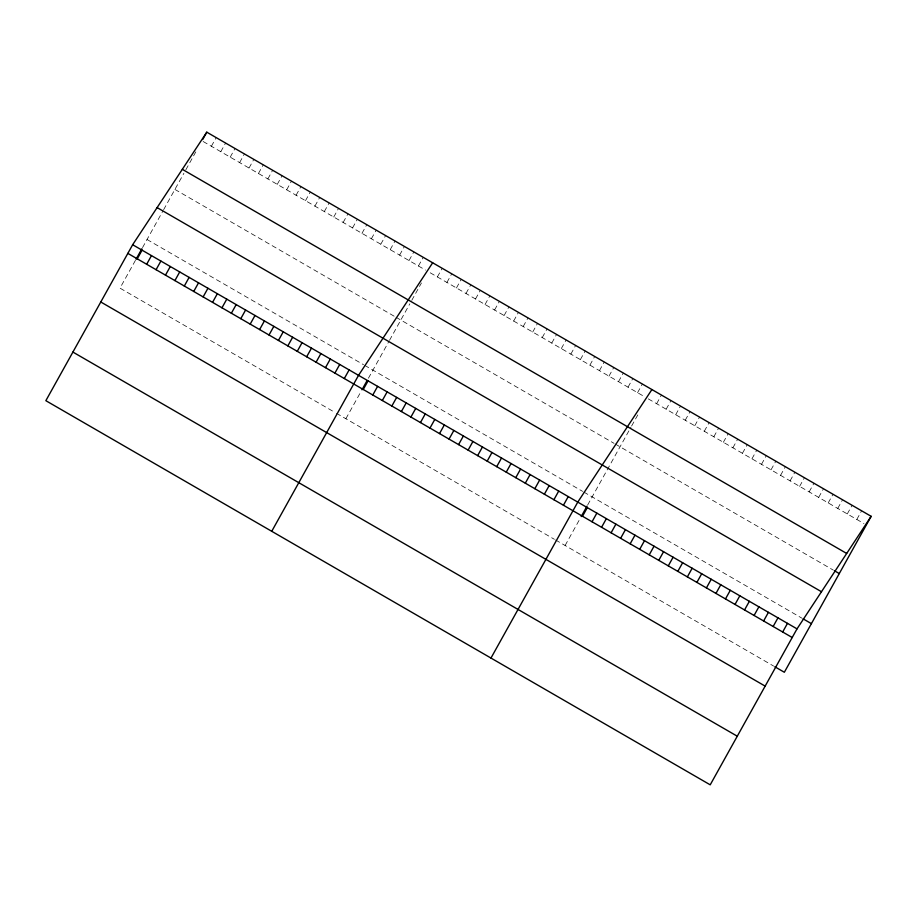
<?xml version="1.0" encoding="UTF-8"?>
<svg xmlns="http://www.w3.org/2000/svg" width="917" height="917" viewBox="0 0 917 917"><rect width="100%" height="100%" fill="white"/><g stroke="black" fill="none" stroke-linecap="round" stroke-linejoin="round"><path stroke-width="0.69" stroke-dasharray="4.58 3.44" d="M135.441 260.348L119.978 288.133L335.278 412.616M142.525 247.624L162.962 210.899M163.627 209.706L183.927 173.233M185.864 169.76L192.948 157.025M193.59 155.867L196.811 150.079M211.38 146.261L216.194 137.619M220.791 151.706L225.605 143.063M230.201 157.139L235.016 148.508M239.624 162.584L244.426 153.941M249.034 168.029L253.837 159.386M258.445 173.473L263.248 164.831M267.856 178.918L272.658 170.275M277.266 184.351L282.081 175.709M286.677 189.796L291.491 181.153M296.088 195.241L300.902 186.598M305.499 200.685L310.313 192.043M314.909 206.119L319.724 197.476M324.32 211.563L329.134 202.921M333.742 217.008L338.545 208.365M343.153 222.453L347.956 213.81M352.564 227.886L357.366 219.243M361.974 233.331L366.777 224.688M371.385 238.775L376.199 230.133M380.796 244.22L385.61 235.577M390.206 249.653L395.021 241.011M399.617 255.098L404.431 246.455M409.028 260.543L413.842 251.9M418.45 265.987L423.253 257.345M345.869 418.737L361.321 390.951M368.416 378.228L388.854 341.502M389.519 340.31L409.819 303.836M411.756 300.363L418.84 287.629M419.482 286.471L421.419 282.998M437.386 276.934L442.2 268.291M446.923 282.447L451.726 273.805M456.448 287.961L461.262 279.318M465.985 293.474L470.799 284.832M475.522 298.976L480.325 290.345M485.047 304.49L489.861 295.847M494.584 310.003L499.387 301.361M504.109 315.517L508.924 306.874M513.646 321.03L518.46 312.388M523.183 326.544L527.986 317.901M532.708 332.046L537.522 323.414M542.245 337.559L547.048 328.916M551.77 343.073L556.585 334.43M561.307 348.586L566.121 339.943M570.844 354.1L575.647 345.457M580.369 359.613L585.184 350.97M589.906 365.115L594.709 356.484M599.431 370.628L604.246 361.986M608.968 376.142L613.782 367.499M618.505 381.655L623.308 373.013M628.03 387.169L632.845 378.526M637.567 392.682L642.37 384.04M565.101 545.5L580.564 517.715M587.659 504.992L630.988 427.127M631.641 425.969L638.083 414.392M656.629 403.698L661.444 395.055M666.166 409.211L670.969 400.569M675.691 414.725L680.506 406.082M685.228 420.238L690.043 411.595M694.765 425.752L699.568 417.109M704.29 431.254L709.105 422.611M713.827 436.767L718.63 428.124M723.353 442.281L728.167 433.638M732.889 447.794L737.704 439.151M742.426 453.307L747.229 444.665M751.951 458.809L756.766 450.178M761.488 464.323L766.291 455.68M771.014 469.836L775.828 461.194M780.55 475.35L785.365 466.707M790.087 480.863L794.89 472.221M799.613 486.377L804.427 477.734M809.149 491.879L813.952 483.248M818.675 497.392L823.489 488.75M828.211 502.906L833.026 494.263M837.748 508.419L842.551 499.776M847.274 513.933L852.088 505.29M856.81 519.446L861.613 510.803M203.15 141.505L425.499 270.068M430.245 272.808L644.72 396.809M648.285 398.872L863.963 523.573M174.918 189.429L394.918 316.64M396.098 317.316L614.081 443.358M615.273 444.046L833.324 570.122M147.041 239.52L363.51 364.679M364.691 365.356L582.627 491.374M583.82 492.062L801.871 618.138M336.447 413.292L554.384 539.299M555.576 539.987L773.627 666.063"/><path stroke-width="1.38" d="M132.656 244.736L45.85 400.683L710.216 784.826L797.022 628.867L871.15 516.317L206.784 132.174L132.656 244.736L797.022 628.867M136.083 259.19L141.883 248.771M202.657 139.59L206.784 132.174M137.252 258.823L142.066 250.181M146.663 264.268L151.477 255.625M156.073 269.701L160.888 261.058M165.484 275.146L170.298 266.503M174.906 280.591L179.709 271.948M184.317 286.035L189.12 277.392M193.728 291.468L198.53 282.826M203.138 296.913L207.941 288.27M212.549 302.358L217.363 293.715M221.96 307.803L226.774 299.16M231.371 313.236L236.185 304.593M240.781 318.68L245.596 310.038M250.192 324.125L255.006 315.482M259.603 329.57L264.417 320.927M269.025 335.003L273.828 326.36M278.436 340.448L283.238 331.805M287.846 345.892L292.649 337.25M297.257 351.337L302.06 342.694M306.668 356.77L311.482 348.139M316.078 362.215L320.893 353.572M325.489 367.66L330.303 359.017M334.9 373.104L339.714 364.462M344.311 378.538L349.125 369.906M271.741 531.298L358.536 375.34L432.664 262.789M361.974 389.794L367.121 380.544M363.258 389.496L368.072 380.853M372.795 395.009L377.598 386.366M382.32 400.523L387.134 391.88M391.857 406.025L396.671 397.393M401.394 411.538L406.197 402.895M410.919 417.052L415.733 408.409M420.456 422.565L425.259 413.922M429.981 428.079L434.796 419.436M439.518 433.592L444.332 424.949M449.055 439.094L453.858 430.463M458.58 444.607L463.394 435.965M468.117 450.121L472.92 441.478M477.642 455.634L482.457 446.992M487.179 461.148L491.993 452.505M496.716 466.661L501.519 458.019M506.241 472.163L511.056 463.532M515.778 477.677L520.581 469.034M525.303 483.19L530.118 474.548M534.84 488.704L539.654 480.061M544.377 494.217L549.18 485.574M553.902 499.731L558.717 491.088M563.439 505.233L568.242 496.59M490.973 658.062L577.779 502.103L651.907 389.553M581.218 516.558L587.006 506.15M582.501 516.26L587.316 507.617M592.038 521.773L596.841 513.13M601.563 527.286L606.378 518.644M611.1 532.788L615.903 524.157M620.626 538.302L625.44 529.659M630.162 543.815L634.977 535.173M639.699 549.329L644.502 540.686M649.225 554.842L654.039 546.2M658.761 560.356L663.564 551.713M668.287 565.858L673.101 557.227M677.823 571.371L682.638 562.729M687.36 576.885L692.163 568.242M696.886 582.398L701.7 573.755M706.422 587.912L711.225 579.269M715.948 593.425L720.762 584.782M725.485 598.927L730.299 590.296M735.021 604.441L739.824 595.798M744.547 609.954L749.361 601.311M754.083 615.467L758.886 606.825M763.62 620.981L768.423 612.338M773.146 626.494L777.96 617.852M782.682 631.996L787.485 623.365M871.15 516.317L784.344 672.264L774.819 666.751M182.323 169.324L846.689 553.455M834.516 570.81L839.284 573.561M157.116 207.597L821.483 591.729M803.063 618.826L811.407 623.652M127.841 253.379L792.208 637.51M100.79 301.991L765.156 686.122M72.901 352.071L737.279 736.213"/></g></svg>
